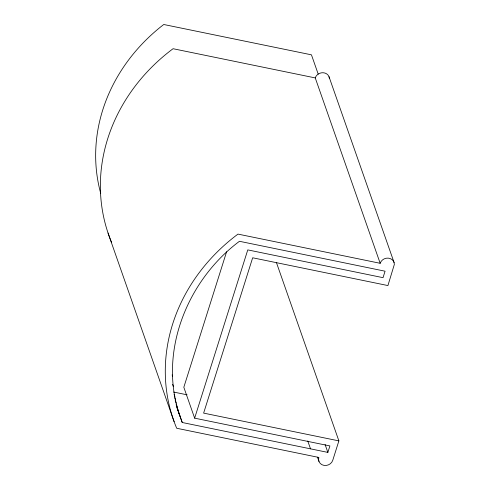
<?xml version="1.0" encoding="UTF-8"?>
<svg xmlns="http://www.w3.org/2000/svg" width="490" height="490" viewBox="0 0 490 490"><rect width="100%" height="100%" fill="white"/><g stroke="black" fill="none" stroke-linecap="round" stroke-linejoin="round"><path stroke-width="0.73" d="M226.601 251.774L183.824 387.259L194.646 418.16L329.905 445.931L327.859 452.405L182.243 422.502L177.129 408.158M194.646 418.16L247.769 249.894L383.027 277.671L385.067 271.197L239.451 241.294C187.039 280.384 157.811 352.72 179.897 416.065M338.884 440.884L332.753 460.3A7.313 6.535 -19.3 0 1 324.049 465.396A7.313 6.535 -19.3 0 1 318.739 457.96L318.88 457.452L176.688 428.254A182.788 163.44 -19.3 0 1 237.981 234.104L380.179 263.302A7.313 6.535 -19.3 0 1 388.233 258.126A7.313 6.535 -19.3 0 1 394.34 264.429L387.921 285.566L252.662 257.789L203.626 413.113L338.884 440.884L276.489 262.714M329.415 78.565A7.313 6.535 -19.3 0 0 323.051 72.722A7.313 6.535 -19.3 0 0 315.254 77.916L173.062 48.718A182.788 163.44 -19.3 0 0 155.355 63.627L152.598 66.297A182.788 163.44 -19.3 0 0 111.493 242.219M173.662 392.061L187.088 394.818M329.017 76.728L394.095 262.56M318.194 74.1L311.45 54.831L163.74 24.5L160.101 27.36A176.939 158.209 -19.3 0 0 148.887 37.197L146.216 39.782A176.939 158.209 -19.3 0 0 100.72 193.385M315.254 77.916L380.179 263.302M325.091 444.497L327.859 452.405M317.489 457.201L319.002 461.525M307.751 440.939L310.519 448.84M172.125 374.911L172.627 376.351M172.621 384.332L173.38 386.488M174.091 394.358L174.844 396.514M174.74 397.666L175.494 399.822M175.212 400.238L176.216 403.111M176.265 404.226L177.025 406.382M176.143 404.605L177.901 409.634M176.596 406.394L182.243 422.502M108.051 233.026L174.134 421.719"/></g></svg>
